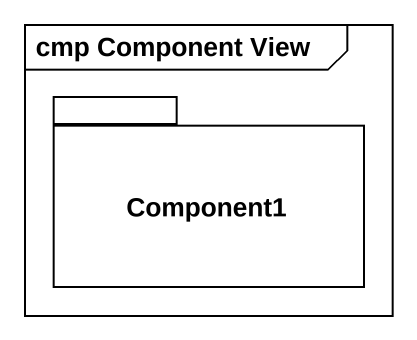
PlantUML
@startuml
mainframe cmp Component View
package Component1 {
}
@enduml
